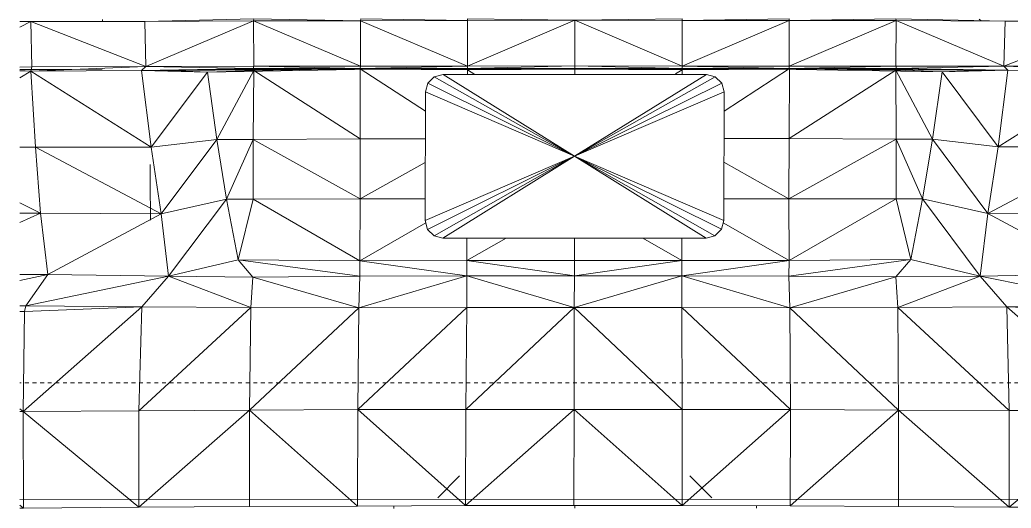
# Model space of a CAD drawing. Header units: inches. Extents: x -4168 to 1833, y -300 to 637.
# Drawn here: x -1178.97 to -1146.41, y -4.12 to 11.93 of the extents above; entities that cross this region are included whole.
import ezdxf

# ---------------------------------------------------------------- set-up
doc = ezdxf.new("R2010")
doc.units = ezdxf.units.IN
doc.header["$MEASUREMENT"] = 0
doc.linetypes.add('Aligning Line 1_8_', pattern=[0.25, 0.125, -0.125])
for name, color, linetype, lineweight in [('0-3', 55, 'Continuous', 9), ('0-5', 170, 'Continuous', 5), ('A-GENM', 5, 'Continuous', 9), ('G-ANNO-SYMB', 111, 'Aligning Line 1_8_', 9)]:
    doc.layers.add(name, color=color, linetype=linetype, lineweight=lineweight)

# ---------------------------------------------------------------- blocks, each defined once
blk = doc.blocks.new('Land_Rover_Evoque_-_SUV_Car_Vehicle_Automobile_13067 - Land Rover EVOQUE_dwg-1230547-BUILDING SECTION - EAST_WEST AT RAMP - LOOKING SOUTH')
at = {"layer": 'A-GENM'}
for p, q in [((-12461.759, 11.878), (-12461.4, 11.878)), ((-12461.759, 11.876), (-12461.4, 11.878)), ((-12461.759, 11.69), (-12461.4, 11.878)), ((-12457.658, 11.878), (-12461.4, 11.878)), ((-12457.623, 10.399), (-12461.4, 11.878)), ((-12461.365, 10.38), (-12461.4, 11.878)), ((-12459.049, 11.878), (-12459.049, 11.936)), ((-12457.658, 11.878), (-12454.071, 11.956)), ((-12454.08, 11.898), (-12457.658, 11.878)), ((-12457.623, 10.399), (-12457.658, 11.878)), ((-12457.623, 10.399), (-12454.08, 11.898)), ((-12454.08, 11.898), (-12454.071, 11.956)), ((-12450.566, 11.899), (-12454.08, 11.898)), ((-12450.569, 10.401), (-12454.08, 11.898)), ((-12454.074, 10.4), (-12454.08, 11.898)), ((-12450.566, 11.899), (-12454.071, 11.956)), ((-12450.569, 10.401), (-12450.566, 11.899)), ((-12450.566, 11.899), (-12450.565, 11.957)), ((-12447.058, 11.9), (-12450.566, 11.899)), ((-12447.056, 10.402), (-12450.566, 11.899)), ((-12447.058, 11.9), (-12450.565, 11.957)), ((-12447.058, 11.9), (-12447.053, 11.958)), ((-12447.058, 11.9), (-12443.53, 11.92)), ((-12447.056, 10.402), (-12447.058, 11.9)), ((-12447.056, 10.402), (-12443.53, 11.92)), ((-12443.53, 11.92), (-12447.053, 11.958)), ((-12443.534, 10.421), (-12443.53, 11.92)), ((-12443.53, 11.92), (-12440.008, 11.96)), ((-12440.012, 10.403), (-12443.53, 11.92)), ((-12443.53, 11.92), (-12440.004, 11.902)), ((-12440.012, 10.403), (-12436.496, 11.903)), ((-12440.012, 10.403), (-12440.004, 11.902)), ((-12440.004, 11.902), (-12440.008, 11.96)), ((-12440.004, 11.902), (-12436.496, 11.96)), ((-12440.004, 11.902), (-12436.496, 11.903)), ((-12436.499, 10.404), (-12432.981, 11.904)), ((-12436.499, 10.404), (-12436.496, 11.903)), ((-12436.496, 11.903), (-12432.991, 11.962)), ((-12436.496, 11.903), (-12436.496, 11.96)), ((-12436.496, 11.903), (-12432.981, 11.904)), ((-12432.994, 10.405), (-12432.981, 11.904)), ((-12429.403, 11.886), (-12432.991, 11.962)), ((-12432.981, 11.904), (-12432.991, 11.962)), ((-12429.445, 10.406), (-12432.981, 11.904)), ((-12432.981, 11.904), (-12429.403, 11.886)), ((-12430.196, 11.903), (-12430.258, 11.948)), ((-12429.445, 10.406), (-12425.66, 11.887)), ((-12429.445, 10.406), (-12429.403, 11.886)), ((-12429.403, 11.886), (-12425.66, 11.887)), ((-12443.534, 10.421), (-12447.063, 10.325)), ((-12443.534, 10.421), (-12447.056, 10.402)), ((-12440.012, 10.403), (-12443.534, 10.421)), ((-12440.004, 10.327), (-12443.534, 10.421)), ((-12443.534, 10.421), (-12443.534, 10.325)), ((-12461.759, 10.377), (-12461.365, 10.38)), ((-12461.759, 10.288), (-12459.052, 10.305)), ((-12461.759, 10.296), (-12459.052, 10.305)), ((-12461.759, 10.26), (-12461.394, 10.245)), ((-12461.759, 10.249), (-12461.394, 10.245)), ((-12461.759, 10.249), (-12461.394, 10.245)), ((-12461.759, 10.249), (-12461.394, 10.245)), ((-12461.759, 10.018), (-12461.394, 10.245)), ((-12457.623, 10.399), (-12461.394, 10.245)), ((-12461.394, 10.245), (-12461.365, 10.38)), ((-12457.758, 10.265), (-12461.394, 10.245)), ((-12457.758, 10.265), (-12461.394, 10.245)), ((-12457.758, 10.265), (-12461.394, 10.245)), ((-12457.444, 7.748), (-12461.394, 10.245)), ((-12461.394, 10.245), (-12461.244, 7.748)), ((-12457.623, 10.399), (-12461.365, 10.38)), ((-12457.623, 10.399), (-12457.758, 10.265)), ((-12454.093, 10.323), (-12457.758, 10.265)), ((-12457.758, 10.265), (-12453.821, 10.306)), ((-12457.758, 10.265), (-12456.789, 10.267)), ((-12455.601, 10.209), (-12457.758, 10.265)), ((-12457.444, 7.748), (-12457.758, 10.265)), ((-12457.758, 10.265), (-12455.601, 10.209)), ((-12454.074, 10.4), (-12457.623, 10.399)), ((-12454.093, 10.323), (-12457.623, 10.399)), ((-12455.601, 10.209), (-12457.444, 7.748)), ((-12452.47, 10.293), (-12456.789, 10.267)), ((-12456.789, 10.267), (-12455.601, 10.209)), ((-12450.166, 10.306), (-12455.601, 10.209)), ((-12454.073, 10.266), (-12455.601, 10.209)), ((-12454.073, 10.266), (-12455.601, 10.209)), ((-12455.287, 8), (-12455.601, 10.209)), ((-12454.073, 10.266), (-12455.287, 8)), ((-12454.073, 10.266), (-12454.097, 7.999)), ((-12454.074, 10.4), (-12454.093, 10.323)), ((-12450.578, 10.324), (-12454.093, 10.323)), ((-12454.093, 10.323), (-12451.168, 10.315)), ((-12454.093, 10.323), (-12453.821, 10.306)), ((-12450.569, 10.401), (-12454.074, 10.4)), ((-12450.578, 10.324), (-12454.074, 10.4)), ((-12450.909, 10.319), (-12454.073, 10.266)), ((-12450.909, 10.319), (-12454.073, 10.266)), ((-12450.583, 8.02), (-12454.073, 10.266)), ((-12448.657, 10.308), (-12453.821, 10.306)), ((-12450.583, 8.02), (-12450.583, 10.324)), ((-12447.056, 10.402), (-12450.578, 10.324)), ((-12450.578, 10.324), (-12450.569, 10.401)), ((-12447.063, 10.325), (-12450.578, 10.324)), ((-12450.578, 10.324), (-12448.657, 10.308)), ((-12448.441, 8.922), (-12450.578, 10.322)), ((-12447.056, 10.402), (-12450.569, 10.401)), ((-12450.112, 10.307), (-12447.053, 10.288)), ((-12447.053, 10.288), (-12450.023, 10.319)), ((-12450.023, 10.319), (-12447.053, 10.288)), ((-12449.076, 10.309), (-12448.657, 10.308)), ((-12447.063, 10.325), (-12448.657, 10.308)), ((-12443.532, 10.309), (-12448.657, 10.308)), ((-12447.861, 10.133), (-12448.147, 10.056)), ((-12439.206, 10.136), (-12447.861, 10.133)), ((-12443.54, 7.445), (-12447.861, 10.133)), ((-12443.54, 7.445), (-12447.861, 10.133)), ((-12447.063, 10.325), (-12447.056, 10.402)), ((-12443.534, 10.325), (-12447.063, 10.325)), ((-12447.063, 10.325), (-12443.532, 10.309)), ((-12447.054, 10.133), (-12447.053, 10.288)), ((-12447.053, 10.288), (-12443.534, 10.307)), ((-12447.053, 10.288), (-12443.534, 10.307)), ((-12446.812, 10.134), (-12447.053, 10.288)), ((-12443.54, 7.445), (-12439.206, 10.136)), ((-12443.54, 7.445), (-12439.206, 10.136)), ((-12440.004, 10.327), (-12443.534, 10.325)), ((-12443.534, 10.325), (-12443.532, 10.309)), ((-12443.532, 10.309), (-12443.534, 10.307)), ((-12443.534, 10.307), (-12440.013, 10.289)), ((-12443.534, 10.134), (-12443.534, 10.307)), ((-12443.534, 10.307), (-12440.013, 10.289)), ((-12440.004, 10.327), (-12443.532, 10.309)), ((-12438.407, 10.311), (-12443.532, 10.309)), ((-12440.231, 10.15), (-12440.013, 10.289)), ((-12440.013, 10.289), (-12437.059, 10.322)), ((-12440.013, 10.289), (-12437.059, 10.322)), ((-12436.952, 10.311), (-12440.013, 10.289)), ((-12440.013, 10.135), (-12440.013, 10.289)), ((-12440.012, 10.403), (-12436.499, 10.404)), ((-12440.012, 10.403), (-12440.004, 10.327)), ((-12440.012, 10.403), (-12436.49, 10.327)), ((-12440.004, 10.327), (-12436.49, 10.327)), ((-12440.004, 10.327), (-12438.407, 10.311)), ((-12438.922, 10.059), (-12439.206, 10.136)), ((-12438.632, 8.924), (-12436.486, 10.328)), ((-12436.49, 10.327), (-12438.407, 10.311)), ((-12438.407, 10.311), (-12433.243, 10.312)), ((-12437.951, 10.312), (-12438.407, 10.311)), ((-12436.952, 10.311), (-12431.465, 10.215)), ((-12436.499, 10.404), (-12432.994, 10.405)), ((-12436.49, 10.327), (-12436.499, 10.404)), ((-12436.484, 10.328), (-12436.493, 8.023)), ((-12436.493, 8.023), (-12432.993, 10.272)), ((-12436.49, 10.327), (-12432.994, 10.405)), ((-12436.49, 10.327), (-12432.975, 10.329)), ((-12436.105, 10.322), (-12432.993, 10.272)), ((-12436.105, 10.322), (-12432.993, 10.272)), ((-12432.975, 10.329), (-12435.889, 10.319)), ((-12430.275, 10.274), (-12434.59, 10.298)), ((-12432.975, 10.329), (-12433.243, 10.312)), ((-12429.31, 10.272), (-12433.243, 10.312)), ((-12432.994, 10.405), (-12429.445, 10.406)), ((-12432.994, 10.405), (-12432.975, 10.329)), ((-12432.993, 10.272), (-12431.465, 10.215)), ((-12432.993, 10.272), (-12432.979, 8.005)), ((-12432.993, 10.272), (-12431.789, 8.005)), ((-12432.993, 10.272), (-12431.465, 10.215)), ((-12432.975, 10.329), (-12429.445, 10.406)), ((-12432.975, 10.329), (-12429.31, 10.272)), ((-12431.789, 8.005), (-12431.465, 10.215)), ((-12430.275, 10.274), (-12431.465, 10.215)), ((-12431.465, 10.215), (-12429.31, 10.272)), ((-12429.31, 10.272), (-12431.465, 10.215)), ((-12431.465, 10.215), (-12429.634, 7.755)), ((-12429.31, 10.272), (-12430.275, 10.274)), ((-12429.634, 7.755), (-12429.31, 10.272)), ((-12429.634, 7.755), (-12425.674, 10.254)), ((-12429.445, 10.406), (-12429.31, 10.272)), ((-12429.445, 10.406), (-12425.674, 10.254)), ((-12429.445, 10.406), (-12425.702, 10.389)), ((-12429.31, 10.272), (-12425.674, 10.254)), ((-12429.31, 10.272), (-12425.674, 10.254)), ((-12429.31, 10.272), (-12425.674, 10.254)), ((-12448.36, 9.845), (-12448.44, 9.557)), ((-12448.147, 10.056), (-12448.36, 9.845)), ((-12443.54, 7.445), (-12448.36, 9.845)), ((-12443.54, 7.445), (-12448.36, 9.845)), ((-12443.54, 7.445), (-12448.147, 10.056)), ((-12443.54, 7.445), (-12448.147, 10.056)), ((-12443.54, 7.445), (-12438.922, 10.059)), ((-12443.54, 7.445), (-12438.922, 10.059)), ((-12443.54, 7.445), (-12438.71, 9.847)), ((-12443.54, 7.445), (-12438.71, 9.847)), ((-12438.71, 9.847), (-12438.922, 10.059)), ((-12438.63, 9.559), (-12438.71, 9.847)), ((-12448.448, 5.33), (-12448.44, 9.557)), ((-12443.54, 7.445), (-12448.44, 9.557)), ((-12443.54, 7.445), (-12448.44, 9.557)), ((-12443.54, 7.445), (-12438.63, 9.559)), ((-12443.54, 7.445), (-12438.63, 9.559)), ((-12438.639, 5.333), (-12438.63, 9.559)), ((-12455.287, 8), (-12457.444, 7.748)), ((-12455.287, 8), (-12457.12, 5.558)), ((-12454.097, 7.999), (-12455.287, 8)), ((-12454.971, 6.04), (-12455.287, 8)), ((-12454.097, 7.999), (-12454.971, 6.04)), ((-12454.097, 7.999), (-12454.101, 6.04)), ((-12450.583, 8.02), (-12454.097, 7.999)), ((-12450.582, 6.041), (-12454.097, 7.999)), ((-12448.443, 8.02), (-12450.583, 8.02)), ((-12450.583, 8.02), (-12450.582, 6.041)), ((-12438.633, 8.023), (-12436.493, 8.023)), ((-12436.502, 6.045), (-12436.493, 8.023)), ((-12436.502, 6.045), (-12432.979, 8.005)), ((-12436.493, 8.023), (-12432.979, 8.005)), ((-12432.979, 8.005), (-12432.982, 6.046)), ((-12432.979, 8.005), (-12431.789, 8.005)), ((-12432.979, 8.005), (-12432.112, 6.046)), ((-12431.789, 8.005), (-12432.112, 6.046)), ((-12431.789, 8.005), (-12429.967, 5.565)), ((-12431.789, 8.005), (-12429.634, 7.755)), ((-12461.759, 7.745), (-12461.244, 7.748)), ((-12457.12, 5.558), (-12461.244, 7.748)), ((-12457.444, 7.748), (-12461.244, 7.748)), ((-12461.244, 7.748), (-12461.084, 5.577)), ((-12457.12, 5.558), (-12457.444, 7.748)), ((-12429.967, 5.565), (-12425.833, 7.757)), ((-12429.967, 5.565), (-12429.634, 7.755)), ((-12429.634, 7.755), (-12425.833, 7.757)), ((-12457.475, 7.174), (-12457.478, 6.615)), ((-12448.445, 7.244), (-12450.582, 6.041)), ((-12443.54, 7.445), (-12448.448, 5.33)), ((-12443.54, 7.445), (-12448.448, 5.33)), ((-12448.37, 5.042), (-12443.54, 7.445)), ((-12448.37, 5.042), (-12443.54, 7.445)), ((-12448.157, 4.831), (-12443.54, 7.445)), ((-12448.157, 4.831), (-12443.54, 7.445)), ((-12443.54, 7.445), (-12447.872, 4.754)), ((-12443.54, 7.445), (-12447.872, 4.754)), ((-12443.54, 7.445), (-12439.218, 4.756)), ((-12443.54, 7.445), (-12439.218, 4.756)), ((-12443.54, 7.445), (-12438.932, 4.834)), ((-12443.54, 7.445), (-12438.932, 4.834)), ((-12443.54, 7.445), (-12438.719, 5.045)), ((-12443.54, 7.445), (-12438.719, 5.045)), ((-12443.54, 7.445), (-12438.639, 5.333)), ((-12443.54, 7.445), (-12438.639, 5.333)), ((-12436.502, 6.045), (-12438.635, 7.247)), ((-12457.478, 6.615), (-12457.472, 5.346)), ((-12461.759, 5.911), (-12461.084, 5.577)), ((-12454.971, 6.04), (-12457.12, 5.558)), ((-12456.873, 3.503), (-12454.971, 6.04)), ((-12454.589, 4.042), (-12454.971, 6.04)), ((-12454.101, 6.04), (-12454.971, 6.04)), ((-12454.589, 4.042), (-12454.101, 6.04)), ((-12450.582, 6.041), (-12454.101, 6.04)), ((-12450.596, 4.014), (-12454.101, 6.04)), ((-12450.596, 4.014), (-12450.582, 6.041)), ((-12448.447, 6.042), (-12450.582, 6.041)), ((-12438.637, 6.044), (-12436.502, 6.045)), ((-12436.502, 6.045), (-12432.982, 6.046)), ((-12436.497, 4.018), (-12436.502, 6.045)), ((-12436.497, 4.018), (-12432.982, 6.046)), ((-12432.503, 4.048), (-12432.982, 6.046)), ((-12432.982, 6.046), (-12432.112, 6.046)), ((-12432.503, 4.048), (-12432.112, 6.046)), ((-12430.223, 3.51), (-12432.112, 6.046)), ((-12432.112, 6.046), (-12429.967, 5.565)), ((-12461.759, 5.27), (-12461.084, 5.577)), ((-12461.759, 5.574), (-12461.084, 5.577)), ((-12460.837, 3.56), (-12461.084, 5.577)), ((-12457.12, 5.558), (-12461.084, 5.577)), ((-12460.837, 3.56), (-12457.12, 5.558)), ((-12456.873, 3.503), (-12457.12, 5.558)), ((-12430.223, 3.51), (-12429.967, 5.565)), ((-12429.967, 5.565), (-12426.002, 5.586)), ((-12426.258, 3.569), (-12429.967, 5.565)), ((-12450.596, 4.014), (-12448.429, 5.26)), ((-12448.37, 5.042), (-12448.448, 5.33)), ((-12438.719, 5.045), (-12438.639, 5.333)), ((-12436.497, 4.018), (-12438.658, 5.262)), ((-12448.37, 5.042), (-12448.157, 4.831)), ((-12438.932, 4.834), (-12438.719, 5.045)), ((-12448.157, 4.831), (-12447.872, 4.754)), ((-12447.872, 4.754), (-12439.218, 4.756)), ((-12447.078, 4.015), (-12447.075, 4.755)), ((-12447.078, 4.015), (-12445.788, 4.755)), ((-12443.546, 4.025), (-12443.545, 4.755)), ((-12440.014, 4.017), (-12441.302, 4.756)), ((-12440.014, 4.017), (-12440.015, 4.756)), ((-12439.218, 4.756), (-12438.932, 4.834)), ((-12454.589, 4.042), (-12456.873, 3.503)), ((-12450.596, 4.014), (-12454.589, 4.042)), ((-12454.589, 4.042), (-12450.592, 3.504)), ((-12454.589, 4.042), (-12454.107, 3.475)), ((-12447.078, 4.015), (-12450.596, 4.014)), ((-12450.596, 4.014), (-12450.592, 3.504)), ((-12450.596, 4.014), (-12447.075, 3.515)), ((-12443.546, 4.025), (-12447.078, 4.015)), ((-12443.548, 3.515), (-12447.078, 4.015)), ((-12447.078, 4.015), (-12447.075, 3.515)), ((-12443.548, 3.515), (-12443.546, 4.025)), ((-12440.014, 4.017), (-12443.548, 3.515)), ((-12440.014, 4.017), (-12443.546, 4.025)), ((-12436.497, 4.018), (-12440.021, 3.517)), ((-12440.014, 4.017), (-12440.021, 3.517)), ((-12436.497, 4.018), (-12440.014, 4.017)), ((-12432.503, 4.048), (-12436.504, 3.508)), ((-12436.497, 4.018), (-12436.504, 3.508)), ((-12432.503, 4.048), (-12436.497, 4.018)), ((-12432.503, 4.048), (-12432.988, 3.48)), ((-12432.503, 4.048), (-12430.223, 3.51)), ((-12461.759, 3.558), (-12460.837, 3.56)), ((-12460.837, 3.56), (-12461.759, 3.368)), ((-12460.837, 3.56), (-12461.565, 2.53)), ((-12461.565, 2.53), (-12456.873, 3.503)), ((-12460.837, 3.56), (-12456.873, 3.503)), ((-12456.873, 3.503), (-12457.756, 2.493)), ((-12456.873, 3.503), (-12454.178, 2.474)), ((-12456.873, 3.503), (-12454.107, 3.475)), ((-12454.178, 2.474), (-12454.107, 3.475)), ((-12450.592, 3.504), (-12454.107, 3.475)), ((-12450.63, 2.465), (-12454.107, 3.475)), ((-12447.075, 3.515), (-12450.63, 2.465)), ((-12450.592, 3.504), (-12450.63, 2.465)), ((-12450.592, 3.504), (-12447.075, 3.515)), ((-12447.075, 3.515), (-12447.081, 2.476)), ((-12443.551, 2.477), (-12447.075, 3.515)), ((-12443.548, 3.515), (-12447.075, 3.515)), ((-12440.021, 3.517), (-12443.551, 2.477)), ((-12443.551, 2.477), (-12443.548, 3.515)), ((-12440.021, 3.517), (-12443.548, 3.515)), ((-12440.021, 3.517), (-12440.022, 2.477)), ((-12436.504, 3.508), (-12440.021, 3.517)), ((-12436.473, 2.469), (-12440.021, 3.517)), ((-12436.504, 3.508), (-12432.988, 3.48)), ((-12436.504, 3.508), (-12436.473, 2.469)), ((-12432.988, 3.48), (-12436.473, 2.469)), ((-12430.223, 3.51), (-12432.988, 3.48)), ((-12432.924, 2.48), (-12432.988, 3.48)), ((-12430.223, 3.51), (-12432.924, 2.48)), ((-12426.258, 3.569), (-12430.223, 3.51)), ((-12425.535, 2.54), (-12430.223, 3.51)), ((-12430.223, 3.51), (-12429.346, 2.501)), ((-12461.759, 2.532), (-12461.565, 2.53)), ((-12461.759, 2.347), (-12461.604, 2.339)), ((-12461.759, 2.339), (-12461.604, 2.339)), ((-12457.756, 2.493), (-12461.65, -0.937)), ((-12461.65, -0.937), (-12461.604, 2.339)), ((-12461.565, 2.53), (-12461.604, 2.339)), ((-12457.756, 2.493), (-12461.604, 2.339)), ((-12461.565, 2.53), (-12457.756, 2.493)), ((-12457.756, 2.493), (-12457.85, -0.917)), ((-12454.178, 2.474), (-12457.85, -0.917)), ((-12457.756, 2.493), (-12454.178, 2.474)), ((-12454.178, 2.474), (-12454.214, -0.897)), ((-12450.63, 2.465), (-12454.214, -0.897)), ((-12450.63, 2.465), (-12454.178, 2.474)), ((-12447.081, 2.476), (-12450.66, -0.877)), ((-12450.63, 2.465), (-12450.66, -0.877)), ((-12450.63, 2.465), (-12447.081, 2.476)), ((-12443.551, 2.477), (-12447.109, -0.876)), ((-12447.081, 2.476), (-12447.109, -0.876)), ((-12443.551, 2.477), (-12447.081, 2.476)), ((-12443.551, 2.477), (-12443.559, -0.876)), ((-12440.022, 2.477), (-12443.551, 2.477)), ((-12443.551, 2.477), (-12440.007, -0.875)), ((-12436.473, 2.469), (-12440.022, 2.477)), ((-12440.022, 2.477), (-12440.007, -0.875)), ((-12440.022, 2.477), (-12436.456, -0.874)), ((-12432.924, 2.48), (-12436.473, 2.469)), ((-12436.473, 2.469), (-12436.456, -0.874)), ((-12436.473, 2.469), (-12432.902, -0.892)), ((-12429.346, 2.501), (-12432.924, 2.48)), ((-12432.924, 2.48), (-12432.902, -0.892)), ((-12432.924, 2.48), (-12429.265, -0.91)), ((-12425.535, 2.54), (-12429.346, 2.501)), ((-12429.346, 2.501), (-12429.265, -0.91)), ((-12429.346, 2.501), (-12425.465, -0.927)), ((-12429.346, 2.501), (-12425.497, 2.348)), ((-12461.759, -0.849), (-12461.65, -0.937)), ((-12461.759, -0.937), (-12461.65, -0.937)), ((-12457.85, -0.917), (-12461.65, -0.937)), ((-12461.65, -0.937), (-12461.636, -4.116)), ((-12461.65, -0.937), (-12457.856, -4.086)), ((-12454.214, -0.897), (-12457.856, -4.086)), ((-12457.85, -0.917), (-12457.856, -4.086)), ((-12454.214, -0.897), (-12457.85, -0.917)), ((-12454.214, -0.897), (-12454.22, -4.067)), ((-12450.66, -0.877), (-12454.214, -0.897)), ((-12454.214, -0.897), (-12450.671, -4.047)), ((-12450.66, -0.877), (-12450.671, -4.047)), ((-12447.109, -0.876), (-12450.66, -0.877)), ((-12447.123, -4.027), (-12450.66, -0.877)), ((-12443.559, -0.876), (-12447.123, -4.027)), ((-12447.123, -4.027), (-12447.109, -0.876)), ((-12443.559, -0.876), (-12447.109, -0.876)), ((-12443.564, -4.026), (-12443.559, -0.876)), ((-12443.559, -0.876), (-12440.007, -0.875)), ((-12440.006, -4.025), (-12443.559, -0.876)), ((-12440.007, -0.875), (-12436.456, -0.874)), ((-12440.006, -4.025), (-12440.007, -0.875)), ((-12440.006, -4.025), (-12436.456, -0.874)), ((-12436.456, -0.874), (-12436.457, -4.043)), ((-12436.457, -4.043), (-12432.902, -0.892)), ((-12436.456, -0.874), (-12432.902, -0.892)), ((-12432.902, -0.892), (-12432.909, -4.061)), ((-12432.902, -0.892), (-12429.273, -4.079)), ((-12432.902, -0.892), (-12429.265, -0.91)), ((-12429.273, -4.079), (-12429.265, -0.91)), ((-12429.273, -4.079), (-12425.465, -0.927)), ((-12429.265, -0.91), (-12425.465, -0.927)), ((-12447.324, -3.056), (-12448.036, -3.781)), ((-12439.752, -3.054), (-12439.033, -3.779)), ((-12418.052, -3.819), (-12461.759, -3.831)), ((-12461.759, -4.02), (-12461.636, -4.116)), ((-12461.759, -4.12), (-12461.636, -4.116)), ((-12461.636, -4.116), (-12457.856, -4.086)), ((-12457.856, -4.086), (-12454.22, -4.067)), ((-12454.22, -4.067), (-12450.671, -4.047)), ((-12447.123, -4.027), (-12450.671, -4.047)), ((-12449.477, -4.123), (-12449.477, -4.04)), ((-12443.564, -4.026), (-12447.123, -4.027)), ((-12443.564, -4.026), (-12440.006, -4.025)), ((-12443.535, -4.026), (-12443.535, -4.122)), ((-12440.006, -4.025), (-12436.457, -4.043)), ((-12437.563, -4.037), (-12437.563, -4.12)), ((-12436.457, -4.043), (-12432.909, -4.061)), ((-12432.909, -4.061), (-12429.273, -4.079)), ((-12429.273, -4.079), (-12425.491, -4.106))]:
    blk.add_line(p, q, dxfattribs=at)
blk = doc.blocks.new('Land_Rover_Evoque_-_SUV_Car_Vehicle_Automobile_13067 - Land_Rover_Evoque_-_SUV_Car_Vehicle_Automobile_13067-1230553-BUILDING SECTION - EAST_WEST AT RAMP - LOOKING SOUTH')
blk.add_blockref('Land_Rover_Evoque_-_SUV_Car_Vehicle_Automobile_13067 - Land Rover EVOQUE_dwg-1230547-BUILDING SECTION - EAST_WEST AT RAMP - LOOKING SOUTH', (0, 0))
blk = doc.blocks.new('CTR  - Topography_rvt-2-BUILDING SECTION - EAST_WEST AT RAMP - LOOKING SOUTH')
at = {"layer": '0-3'}
blk.add_blockref('Land_Rover_Evoque_-_SUV_Car_Vehicle_Automobile_13067 - Land_Rover_Evoque_-_SUV_Car_Vehicle_Automobile_13067-1230553-BUILDING SECTION - EAST_WEST AT RAMP - LOOKING SOUTH', (0, 0), dxfattribs=at)

msp = doc.modelspace()

# ---------------------------------------------------------------- linework, layer by layer
at = {"layer": 'G-ANNO-SYMB'}
msp.add_line((1576.5784, 0), (-1178.9656, 0), dxfattribs=at)

# ---------------------------------------------------------------- block references
at = {"layer": '0-5'}
msp.add_blockref('CTR  - Topography_rvt-2-BUILDING SECTION - EAST_WEST AT RAMP - LOOKING SOUTH', (11282.793, 0), dxfattribs=at)

doc.saveas('drawing.dxf')
